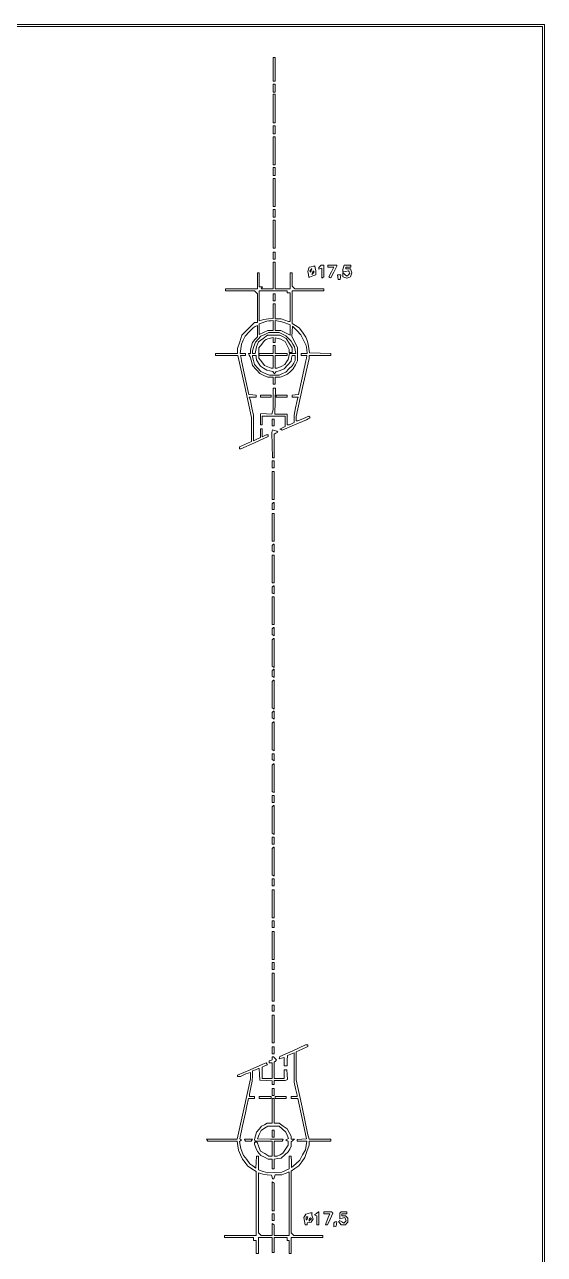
# Paper-space layout 'AN-09-DGE-065-B' of a CAD drawing. Header units: metres, sheet in millimetres. Extents: x 12 to 193, y 4 to 291.
# Drawn here: x 127.3 to 193.2, y 113.8 to 269.8 of the extents above; entities that cross this region are included whole.
import ezdxf

# ---------------------------------------------------------------- set-up
doc = ezdxf.new("R2010")
doc.units = ezdxf.units.M
doc.layers.add('DGE_CONTORNOS', color=7, linetype='Continuous', lineweight=0)
doc.layers.add('DGE_DATOS', color=7, linetype='Continuous', lineweight=0)

# ---------------------------------------------------------------- blocks, each defined once
blk = doc.blocks.new('LP_REF_DGE_MT_065_B')
at = {"layer": 'DGE_CONTORNOS'}
for points in [[(29.55, 269.6), (29.49, 269.44), (29.52, 147.08), (29.55, 24.73), (111.38, 24.7), (193.21, 24.67), (193.21, 147.21), (193.21, 269.75), (111.41, 269.75), (29.61, 269.75)], [(192.95, 172.4), (192.95, 75.3), (117.96, 75.3), (42.96, 75.3), (42.96, 172.4), (42.96, 269.5), (117.96, 269.5), (192.95, 269.5)], [(158.83, 264.09), (158.83, 262.57), (158.95, 262.57), (159.08, 262.57), (159.08, 264.09), (159.08, 265.6), (158.95, 265.6), (158.83, 265.6)], [(158.83, 261.69), (158.83, 261.19), (158.95, 261.19), (159.08, 261.19), (159.08, 261.69), (159.08, 262.2), (158.95, 262.2), (158.83, 262.2)], [(158.83, 259.11), (158.83, 257.28), (158.95, 257.28), (159.08, 257.28), (159.08, 259.11), (159.08, 260.94), (158.95, 260.94), (158.83, 260.94)], [(158.83, 256.4), (158.83, 255.9), (158.95, 255.9), (159.08, 255.9), (159.08, 256.4), (159.08, 256.91), (158.95, 256.91), (158.83, 256.91)], [(158.83, 253.76), (158.83, 251.99), (158.95, 251.99), (159.08, 251.99), (159.08, 253.76), (159.08, 255.52), (158.95, 255.52), (158.83, 255.52)], [(158.83, 251.11), (158.83, 250.61), (158.95, 250.61), (159.08, 250.61), (159.08, 251.11), (159.08, 251.62), (158.95, 251.62), (158.83, 251.62)], [(158.83, 248.47), (158.83, 246.71), (158.95, 246.71), (159.08, 246.71), (159.08, 248.47), (159.08, 250.23), (158.95, 250.23), (158.83, 250.23)], [(158.83, 245.82), (158.83, 245.32), (158.95, 245.32), (159.08, 245.32), (159.08, 245.82), (159.08, 246.33), (158.95, 246.33), (158.83, 246.33)], [(158.83, 243.18), (158.83, 241.42), (158.95, 241.42), (159.08, 241.42), (159.08, 243.18), (159.08, 244.94), (158.95, 244.94), (158.83, 244.94)], [(158.83, 240.47), (158.83, 240.03), (158.95, 240.03), (159.08, 240.03), (159.08, 240.47), (159.08, 240.91), (158.95, 240.91), (158.83, 240.91)], [(158.83, 237.95), (158.83, 236.25), (158.06, 236.25), (157.3, 236.25), (157.38, 236.38), (157.45, 236.5), (157.26, 236.5), (157.06, 236.5), (157.06, 237.39), (157.06, 238.27), (156.94, 238.27), (156.81, 238.27), (156.81, 237.26), (156.81, 236.25), (154.8, 236.25), (152.78, 236.25), (152.78, 236.13), (152.78, 236), (154.62, 236), (156.45, 236), (156.63, 235.82), (156.81, 235.64), (156.81, 233.81), (156.81, 231.97), (156.62, 231.97), (156.43, 231.97), (155.63, 231.17), (154.84, 230.36), (154.57, 229.53), (154.29, 228.69), (154.29, 228.38), (154.29, 228.07), (152.91, 228.07), (151.52, 228.07), (151.52, 227.94), (151.52, 227.81), (152.94, 227.81), (154.35, 227.81), (155.21, 223.88), (156.07, 219.94), (156.06, 218.42), (156.05, 216.89), (155.3, 216.55), (154.54, 216.21), (154.54, 216.09), (154.54, 215.97), (154.64, 215.97), (154.73, 215.97), (156.46, 216.75), (158.2, 217.52), (158.2, 217.63), (158.2, 217.74), (158.06, 217.74), (157.93, 217.74), (157.68, 217.61), (157.44, 217.48), (157.44, 217.99), (157.44, 218.49), (157.31, 218.49), (157.19, 218.49), (157.19, 217.95), (157.19, 217.41), (156.75, 217.2), (156.31, 216.99), (156.31, 218.61), (156.31, 220.24), (156.11, 221.16), (155.92, 222.08), (155.85, 222.3), (155.79, 222.52), (156.24, 222.52), (156.68, 222.52), (156.68, 222.64), (156.68, 222.76), (156.22, 222.8), (155.75, 222.84), (155.28, 224.98), (154.81, 227.12), (154.74, 227.47), (154.68, 227.81), (154.99, 227.81), (155.3, 227.81), (155.3, 227.94), (155.3, 228.07), (154.97, 228.07), (154.64, 228.07), (154.71, 228.64), (154.79, 229.22), (155.03, 229.75), (155.26, 230.27), (155.77, 230.8), (156.29, 231.32), (156.55, 231.46), (156.81, 231.6), (156.81, 230.89), (156.81, 230.18), (156.5, 229.81), (156.19, 229.44), (156.06, 228.97), (155.93, 228.51), (155.93, 228.29), (155.93, 228.07), (155.8, 228.07), (155.67, 228.07), (155.79, 227.85), (155.91, 227.62), (156.05, 227.08), (156.2, 226.54), (156.66, 226.02), (157.13, 225.51), (157.63, 225.28), (158.13, 225.05), (158.48, 225.05), (158.83, 225.04), (158.83, 224.6), (158.83, 224.16), (158.95, 224.16), (159.08, 224.16), (159.08, 224.6), (159.08, 225.04), (159.4, 225.04), (159.71, 225.04), (160.18, 225.24), (160.65, 225.43), (161.01, 225.77), (161.37, 226.11), (161.63, 226.62), (161.88, 227.12), (161.89, 227.95), (161.9, 228.78), (161.55, 229.49), (161.2, 230.2), (161.24, 230.85), (161.28, 231.5), (161.81, 230.97), (162.34, 230.44), (162.67, 229.76), (163, 229.09), (163.07, 228.58), (163.14, 228.07), (162.75, 228.07), (162.35, 228.07), (162.35, 227.94), (162.35, 227.81), (162.73, 227.81), (163.1, 227.81), (163.03, 227.47), (162.96, 227.12), (162.5, 224.98), (162.03, 222.84), (161.62, 222.8), (161.22, 222.76), (161.22, 222.64), (161.22, 222.52), (161.6, 222.52), (161.99, 222.52), (161.92, 222.3), (161.85, 222.08), (161.66, 221.16), (161.47, 220.24), (161.47, 219.77), (161.47, 219.29), (161.15, 219.14), (160.83, 219), (160.71, 219), (160.59, 219), (160.59, 219.69), (160.59, 220.38), (159.8, 220.38), (159.01, 220.38), (159.06, 222.02), (159.1, 223.66), (158.96, 223.66), (158.83, 223.66), (158.82, 222.3), (158.82, 220.95), (158.74, 220.65), (158.66, 220.36), (157.96, 220.4), (157.25, 220.45), (157.22, 220.35), (157.19, 220.26), (157.19, 219.63), (157.19, 219), (157.31, 219), (157.44, 219), (157.44, 219.56), (157.44, 220.13), (158.89, 220.13), (160.34, 220.13), (160.34, 219.46), (160.34, 218.79), (159.99, 218.62), (159.64, 218.46), (159.81, 218.4), (159.97, 218.34), (161.51, 219), (163.04, 219.66), (163.27, 219.77), (163.49, 219.89), (163.42, 220.01), (163.35, 220.12), (162.65, 219.81), (161.94, 219.5), (161.83, 219.5), (161.72, 219.5), (161.72, 219.78), (161.72, 220.06), (162.54, 223.74), (163.36, 227.43), (163.36, 227.62), (163.36, 227.81), (164.74, 227.81), (166.13, 227.81), (166.13, 227.94), (166.13, 228.06), (164.78, 228.09), (163.42, 228.13), (163.34, 228.7), (163.27, 229.26), (163.11, 229.7), (162.94, 230.14), (162.52, 230.74), (162.09, 231.33), (161.65, 231.6), (161.22, 231.86), (161.22, 233.93), (161.22, 236), (163.23, 236), (165.25, 236), (165.25, 236.13), (165.25, 236.25), (163.41, 236.25), (161.58, 236.25), (161.4, 236.43), (161.22, 236.61), (161.22, 237.44), (161.22, 238.27), (161.09, 238.27), (160.97, 238.27), (160.97, 237.26), (160.97, 236.25), (160.02, 236.25), (159.08, 236.25), (159.08, 237.95), (159.08, 239.65), (158.95, 239.65), (158.83, 239.65)], [(163.64, 239.06), (163.36, 239.01), (163.3, 238.73), (163.23, 238.46), (163.28, 238.08), (163.32, 237.7), (163.37, 237.73), (163.42, 237.75), (163.83, 237.9), (164.24, 238.04), (164.24, 238.31), (164.24, 238.58), (164.16, 238.87), (164.09, 239.15), (164.01, 239.13), (163.93, 239.11)], [(163.65, 238.58), (163.58, 238.38), (163.52, 238.44), (163.46, 238.5), (163.54, 238.64), (163.63, 238.77), (163.68, 238.77), (163.73, 238.77)], [(164.77, 239.12), (164.62, 238.97), (164.62, 238.86), (164.62, 238.74), (164.81, 238.82), (165, 238.89), (165, 238.26), (165, 237.62), (165.12, 237.7), (165.25, 237.78), (165.25, 238.53), (165.25, 239.27), (165.08, 239.27), (164.92, 239.27)], [(165.75, 239.15), (165.75, 239.02), (166.13, 239.02), (166.51, 239.02), (166.2, 238.4), (165.88, 237.78), (166, 237.7), (166.12, 237.63), (166.5, 238.38), (166.89, 239.14), (166.89, 239.21), (166.89, 239.27), (166.32, 239.27), (165.75, 239.27)], [(167.72, 238.99), (167.64, 238.71), (167.64, 238.55), (167.64, 238.4), (168, 238.47), (168.37, 238.54), (168.46, 238.39), (168.55, 238.24), (168.35, 238.04), (168.15, 237.84), (167.9, 238.07), (167.64, 238.31), (167.64, 238.04), (167.64, 237.78), (167.89, 237.7), (168.14, 237.62), (168.39, 237.7), (168.64, 237.78), (168.71, 238.02), (168.79, 238.27), (168.71, 238.52), (168.63, 238.77), (168.33, 238.77), (168.02, 238.77), (168.02, 238.9), (168.02, 239.02), (168.33, 239.02), (168.65, 239.02), (168.65, 239.15), (168.65, 239.27), (168.22, 239.27), (167.8, 239.27)], [(163.88, 238.23), (163.72, 238.08), (163.81, 238.3), (163.89, 238.53), (163.96, 238.46), (164.03, 238.39)], [(167.03, 237.73), (167.07, 237.45), (167.2, 237.45), (167.33, 237.45), (167.37, 237.73), (167.41, 238.02), (167.2, 238.02), (166.99, 238.02)], [(160.59, 235.87), (160.59, 235.75), (160.78, 235.75), (160.97, 235.75), (160.97, 233.92), (160.97, 232.1), (160.86, 232.1), (160.75, 232.1), (160.29, 232.28), (159.84, 232.47), (159.46, 232.47), (159.08, 232.47), (159.08, 233.42), (159.08, 234.36), (158.95, 234.36), (158.83, 234.36), (158.83, 233.43), (158.83, 232.51), (158.23, 232.44), (157.63, 232.37), (157.35, 232.28), (157.06, 232.19), (157.06, 234.1), (157.06, 236), (158.83, 236), (160.59, 236)], [(158.83, 235.18), (158.83, 234.74), (158.95, 234.74), (159.08, 234.74), (159.08, 235.18), (159.08, 235.62), (158.95, 235.62), (158.83, 235.62)], [(158.83, 231.59), (158.83, 230.96), (158.48, 230.96), (158.13, 230.96), (157.6, 230.71), (157.06, 230.47), (157.06, 231.14), (157.06, 231.81), (157.41, 231.95), (157.75, 232.08), (158.01, 232.14), (158.26, 232.19), (158.54, 232.21), (158.83, 232.22)], [(160.43, 231.89), (160.97, 231.68), (160.97, 231.03), (160.97, 230.37), (160.38, 230.66), (159.79, 230.96), (159.43, 230.96), (159.08, 230.96), (159.08, 231.61), (159.08, 232.25), (159.49, 232.17), (159.9, 232.09)], [(160, 230.51), (160.4, 230.3), (160.76, 229.97), (161.11, 229.64), (161.31, 229.26), (161.51, 228.88), (161.6, 228.47), (161.7, 228.07), (161.28, 228.07), (160.87, 228.07), (160.8, 227.69), (160.72, 227.31), (160.51, 226.99), (160.3, 226.67), (159.82, 226.42), (159.34, 226.18), (159.21, 226.18), (159.08, 226.18), (159.08, 227), (159.08, 227.81), (159.83, 227.81), (160.59, 227.81), (160.59, 227.94), (160.59, 228.07), (159.83, 228.07), (159.08, 228.07), (159.08, 228.57), (159.08, 229.07), (158.95, 229.07), (158.83, 229.07), (158.83, 228.57), (158.83, 228.07), (157.94, 228.07), (157.06, 228.07), (157.06, 227.94), (157.06, 227.81), (157.94, 227.81), (158.83, 227.81), (158.83, 227), (158.83, 226.18), (158.7, 226.18), (158.57, 226.18), (158.15, 226.35), (157.72, 226.53), (157.36, 227), (157, 227.48), (157.01, 228.14), (157.01, 228.79), (157.36, 229.25), (157.7, 229.7), (157.92, 229.81), (158.13, 229.92), (158.48, 230), (158.83, 230.09), (158.83, 229.77), (158.83, 229.45), (158.95, 229.45), (159.08, 229.45), (159.08, 229.76), (159.08, 230.06), (159.44, 229.96), (159.8, 229.86), (160.07, 229.71), (160.34, 229.57), (160.59, 229.07), (160.84, 228.58), (160.84, 228.39), (160.84, 228.19), (161.03, 228.19), (161.22, 228.19), (161.22, 228.48), (161.22, 228.77), (160.85, 229.36), (160.48, 229.94), (160.07, 230.15), (159.66, 230.36), (158.89, 230.37), (158.11, 230.38), (157.53, 229.96), (156.95, 229.55), (156.83, 229.22), (156.7, 228.88), (156.62, 228.47), (156.54, 228.07), (156.36, 228.07), (156.18, 228.07), (156.18, 228.24), (156.18, 228.41), (156.37, 228.96), (156.57, 229.51), (156.91, 229.87), (157.25, 230.24), (157.75, 230.47), (158.26, 230.7), (158.93, 230.71), (159.59, 230.71)], [(156.68, 227.53), (156.69, 227.25), (156.94, 226.84), (157.19, 226.43), (157.59, 226.18), (158, 225.93), (158.38, 225.85), (158.76, 225.77), (158.86, 225.63), (158.95, 225.48), (159.05, 225.61), (159.14, 225.75), (159.69, 225.92), (160.23, 226.1), (160.65, 226.59), (161.08, 227.09), (161.16, 227.45), (161.24, 227.81), (161.42, 227.81), (161.6, 227.81), (161.6, 227.49), (161.6, 227.17), (161.42, 226.83), (161.24, 226.49), (160.82, 226.1), (160.4, 225.7), (160, 225.5), (159.59, 225.29), (158.97, 225.29), (158.34, 225.29), (157.79, 225.53), (157.24, 225.77), (156.84, 226.22), (156.45, 226.67), (156.31, 227.15), (156.18, 227.62), (156.18, 227.72), (156.18, 227.81), (156.43, 227.81), (156.68, 227.81)], [(157.19, 222.65), (157.19, 222.52), (157.88, 222.52), (158.57, 222.52), (158.57, 222.65), (158.57, 222.78), (157.88, 222.78), (157.19, 222.78)], [(159.2, 222.65), (159.2, 222.52), (159.9, 222.52), (160.59, 222.52), (160.59, 222.65), (160.59, 222.78), (159.9, 222.78), (159.2, 222.78)], [(158.68, 218.21), (158.63, 218.05), (158.67, 216.45), (158.72, 214.84), (158.84, 214.84), (158.95, 214.84), (158.95, 216.35), (158.95, 217.85), (159.17, 217.97), (159.39, 218.1), (159.33, 218.15), (159.27, 218.21), (159, 218.29), (158.73, 218.38)], [(158.7, 219.31), (158.7, 218.87), (158.83, 218.87), (158.95, 218.87), (158.95, 219.31), (158.95, 219.75), (158.83, 219.75), (158.7, 219.75)], [(158.7, 214.02), (158.7, 213.58), (158.83, 213.58), (158.95, 213.58), (158.95, 214.02), (158.95, 214.46), (158.83, 214.46), (158.7, 214.46)], [(158.7, 211.32), (158.7, 209.55), (158.83, 209.55), (158.95, 209.55), (158.95, 211.32), (158.95, 213.08), (158.83, 213.08), (158.7, 213.08)], [(158.78, 209.09), (158.7, 209.01), (158.7, 208.65), (158.7, 208.29), (158.83, 208.29), (158.95, 208.29), (158.95, 208.73), (158.95, 209.17), (158.91, 209.17), (158.87, 209.17)], [(158.7, 206.03), (158.7, 204.26), (158.83, 204.26), (158.95, 204.26), (158.95, 206.03), (158.95, 207.79), (158.83, 207.79), (158.7, 207.79)], [(158.78, 203.8), (158.7, 203.72), (158.7, 203.37), (158.7, 203.02), (158.83, 202.94), (158.95, 202.86), (158.95, 203.37), (158.95, 203.88), (158.91, 203.88), (158.87, 203.88)], [(158.7, 200.74), (158.7, 198.97), (158.83, 198.97), (158.95, 198.97), (158.95, 200.74), (158.95, 202.5), (158.83, 202.5), (158.7, 202.5)], [(158.78, 198.51), (158.7, 198.43), (158.7, 198.08), (158.7, 197.73), (158.83, 197.65), (158.95, 197.57), (158.95, 198.08), (158.95, 198.59), (158.91, 198.59), (158.87, 198.59)], [(158.7, 195.45), (158.7, 193.68), (158.83, 193.68), (158.95, 193.68), (158.95, 195.45), (158.95, 197.21), (158.83, 197.21), (158.7, 197.21)], [(158.78, 193.22), (158.7, 193.14), (158.7, 192.79), (158.7, 192.44), (158.83, 192.36), (158.95, 192.28), (158.95, 192.79), (158.95, 193.31), (158.91, 193.31), (158.87, 193.31)], [(158.78, 191.84), (158.7, 191.75), (158.7, 190.08), (158.7, 188.41), (158.83, 188.33), (158.95, 188.25), (158.95, 190.09), (158.95, 191.92), (158.91, 191.92), (158.87, 191.92)], [(158.78, 187.93), (158.7, 187.85), (158.7, 187.5), (158.7, 187.15), (158.83, 187.07), (158.95, 186.99), (158.95, 187.5), (158.95, 188.02), (158.91, 188.02), (158.87, 188.02)], [(158.78, 186.55), (158.7, 186.46), (158.7, 184.79), (158.7, 183.12), (158.83, 183.04), (158.95, 182.96), (158.95, 184.8), (158.95, 186.63), (158.91, 186.63), (158.87, 186.63)], [(158.78, 182.64), (158.7, 182.56), (158.7, 182.21), (158.7, 181.86), (158.83, 181.78), (158.95, 181.7), (158.95, 182.21), (158.95, 182.73), (158.91, 182.73), (158.87, 182.73)], [(158.78, 181.26), (158.7, 181.17), (158.7, 179.5), (158.7, 177.83), (158.83, 177.75), (158.95, 177.67), (158.95, 179.51), (158.95, 181.34), (158.91, 181.34), (158.87, 181.34)], [(158.7, 176.94), (158.7, 176.57), (158.83, 176.49), (158.95, 176.41), (158.95, 176.86), (158.95, 177.31), (158.83, 177.31), (158.7, 177.31)], [(158.78, 175.97), (158.7, 175.88), (158.7, 174.21), (158.7, 172.54), (158.83, 172.46), (158.95, 172.38), (158.95, 174.22), (158.95, 176.05), (158.91, 176.05), (158.87, 176.05)], [(158.7, 171.58), (158.7, 171.14), (158.83, 171.14), (158.95, 171.14), (158.95, 171.58), (158.95, 172.02), (158.83, 172.02), (158.7, 172.02)], [(158.78, 170.68), (158.7, 170.59), (158.7, 168.92), (158.7, 167.25), (158.83, 167.17), (158.95, 167.09), (158.95, 168.93), (158.95, 170.76), (158.91, 170.76), (158.87, 170.76)], [(158.7, 166.29), (158.7, 165.85), (158.83, 165.85), (158.95, 165.85), (158.95, 166.29), (158.95, 166.73), (158.83, 166.73), (158.7, 166.73)], [(158.78, 165.39), (158.7, 165.3), (158.7, 163.63), (158.7, 161.96), (158.83, 161.88), (158.95, 161.8), (158.95, 163.64), (158.95, 165.47), (158.91, 165.47), (158.87, 165.47)], [(158.7, 161), (158.7, 160.56), (158.83, 160.56), (158.95, 160.56), (158.95, 161), (158.95, 161.44), (158.83, 161.44), (158.7, 161.44)], [(158.7, 158.29), (158.7, 156.53), (158.83, 156.53), (158.95, 156.53), (158.95, 158.29), (158.95, 160.06), (158.83, 160.06), (158.7, 160.06)], [(158.7, 155.71), (158.7, 155.27), (158.83, 155.27), (158.95, 155.27), (158.95, 155.71), (158.95, 156.15), (158.83, 156.15), (158.7, 156.15)], [(158.7, 153), (158.7, 151.24), (158.83, 151.24), (158.95, 151.24), (158.95, 153), (158.95, 154.77), (158.83, 154.77), (158.7, 154.77)], [(158.7, 150.42), (158.7, 149.98), (158.83, 149.98), (158.95, 149.98), (158.95, 150.42), (158.95, 150.86), (158.83, 150.86), (158.7, 150.86)], [(158.7, 147.71), (158.7, 145.95), (158.83, 145.95), (158.95, 145.95), (158.95, 147.71), (158.95, 149.48), (158.83, 149.48), (158.7, 149.48)], [(158.7, 145.07), (158.7, 144.69), (158.83, 144.69), (158.95, 144.69), (158.95, 145.07), (158.95, 145.45), (158.83, 145.45), (158.7, 145.45)], [(158.7, 142.42), (158.7, 140.66), (158.83, 140.66), (158.95, 140.66), (158.95, 142.42), (158.95, 144.19), (158.83, 144.19), (158.7, 144.19)], [(161.29, 139.66), (159.66, 138.93), (159.61, 138.78), (159.56, 138.63), (159.88, 138.72), (160.21, 138.8), (160.21, 138.28), (160.21, 137.76), (160.39, 137.76), (160.58, 137.76), (160.61, 138.42), (160.65, 139.07), (161.06, 139.24), (161.47, 139.4), (161.47, 137.54), (161.48, 135.69), (161.66, 134.87), (161.84, 134.05), (161.84, 133.95), (161.85, 133.86), (161.47, 133.86), (161.09, 133.86), (161.09, 133.73), (161.09, 133.61), (161.51, 133.61), (161.93, 133.61), (162.49, 131.06), (163.05, 128.51), (162.45, 128.47), (161.85, 128.43), (161.85, 128.31), (161.85, 128.19), (162.46, 128.19), (163.07, 128.19), (162.99, 127.66), (162.9, 127.12), (162.54, 126.45), (162.18, 125.79), (161.67, 125.32), (161.16, 124.86), (161.12, 125.58), (161.08, 126.3), (160.96, 126.3), (160.84, 126.3), (160.84, 125.49), (160.84, 124.67), (160.37, 124.46), (159.9, 124.25), (159.01, 124.21), (158.13, 124.17), (157.53, 124.36), (156.94, 124.56), (156.94, 125.43), (156.94, 126.3), (156.82, 126.3), (156.7, 126.3), (156.66, 125.55), (156.62, 124.79), (156.24, 125.06), (155.87, 125.33), (155.47, 125.86), (155.06, 126.4), (154.89, 126.82), (154.71, 127.25), (154.62, 127.71), (154.54, 128.17), (154.68, 128.26), (154.82, 128.35), (154.7, 128.43), (154.58, 128.51), (154.94, 130.14), (155.29, 131.78), (155.49, 132.69), (155.69, 133.61), (156.06, 133.61), (156.43, 133.61), (156.43, 133.73), (156.43, 133.86), (156.12, 133.86), (155.8, 133.86), (155.81, 134.02), (155.81, 134.17), (155.99, 134.99), (156.17, 135.81), (156.18, 136.46), (156.18, 137.11), (156.58, 137.25), (156.97, 137.39), (157.01, 137.39), (157.05, 137.39), (157.09, 136.66), (157.13, 135.94), (157.91, 135.9), (158.7, 135.86), (158.7, 135.62), (158.7, 135.37), (158.83, 135.37), (158.95, 135.37), (158.95, 135.62), (158.95, 135.87), (159.63, 135.87), (160.32, 135.87), (160.48, 135.94), (160.65, 136), (160.61, 136.63), (160.56, 137.26), (160.39, 137.26), (160.21, 137.26), (160.21, 136.69), (160.21, 136.13), (159.58, 136.13), (158.95, 136.13), (158.95, 137.17), (158.95, 138.22), (159.09, 138.36), (159.24, 138.5), (159.04, 138.7), (158.84, 138.9), (158.77, 138.9), (158.7, 138.9), (158.7, 138.7), (158.7, 138.51), (158.51, 138.44), (158.32, 138.37), (158.32, 138.25), (158.32, 138.14), (158.51, 138.14), (158.7, 138.14), (158.7, 137.13), (158.7, 136.13), (158.07, 136.13), (157.44, 136.13), (157.44, 136.86), (157.44, 137.6), (157.76, 137.74), (158.08, 137.89), (158.01, 138.01), (157.94, 138.13), (157.72, 138.04), (157.5, 137.95), (155.89, 137.26), (154.29, 136.57), (154.29, 136.48), (154.29, 136.38), (154.49, 136.38), (154.68, 136.38), (155.02, 136.55), (155.36, 136.72), (155.65, 136.81), (155.93, 136.9), (155.93, 136.49), (155.93, 136.08), (155.09, 132.26), (154.25, 128.44), (152.31, 128.44), (150.37, 128.44), (150.45, 128.32), (150.53, 128.19), (152.4, 128.19), (154.26, 128.19), (154.35, 127.61), (154.44, 127.04), (154.68, 126.47), (154.92, 125.91), (155.25, 125.48), (155.57, 125.05), (156.13, 124.7), (156.68, 124.35), (156.68, 120.29), (156.68, 116.23), (154.67, 116.23), (152.65, 116.23), (152.65, 116.1), (152.65, 115.98), (154.48, 115.98), (156.31, 115.98), (156.31, 115.79), (156.31, 115.6), (156.5, 115.6), (156.68, 115.6), (156.68, 114.78), (156.68, 113.96), (156.81, 113.96), (156.94, 113.96), (156.94, 114.97), (156.94, 115.98), (157.82, 115.98), (158.7, 115.98), (158.7, 115.03), (158.7, 114.09), (158.83, 114.09), (158.95, 114.09), (158.95, 115.03), (158.95, 115.98), (159.77, 115.98), (160.59, 115.98), (160.59, 115.79), (160.59, 115.6), (160.71, 115.6), (160.84, 115.6), (160.84, 114.78), (160.84, 113.96), (160.97, 113.96), (161.09, 113.96), (161.09, 114.97), (161.09, 115.98), (163.11, 115.98), (165.12, 115.98), (165.12, 116.1), (165.12, 116.23), (163.29, 116.23), (161.45, 116.23), (161.27, 116.41), (161.09, 116.59), (161.09, 120.48), (161.09, 124.38), (161.58, 124.72), (162.06, 125.05), (162.45, 125.59), (162.84, 126.13), (163.1, 126.9), (163.36, 127.68), (163.36, 127.94), (163.36, 128.19), (164.74, 128.19), (166.13, 128.19), (166.13, 128.32), (166.13, 128.44), (164.75, 128.44), (163.36, 128.44), (163.3, 128.73), (163.23, 129.01), (162.48, 132.5), (161.72, 135.98), (161.72, 137.76), (161.72, 139.53), (162.48, 139.86), (163.23, 140.19), (163.23, 140.3), (163.23, 140.41), (163.08, 140.4), (162.92, 140.39)], [(158.7, 139.72), (158.7, 139.28), (158.83, 139.28), (158.95, 139.28), (158.95, 139.72), (158.95, 140.16), (158.83, 140.16), (158.7, 140.16)], [(158.7, 134.43), (158.7, 133.99), (158.83, 133.99), (158.95, 133.99), (158.95, 134.43), (158.95, 134.87), (158.83, 134.87), (158.7, 134.87)], [(158.7, 132.03), (158.7, 130.46), (158.38, 130.46), (158.06, 130.46), (157.7, 130.27), (157.34, 130.09), (157.02, 129.7), (156.69, 129.32), (156.57, 128.86), (156.44, 128.4), (156.51, 128.3), (156.57, 128.19), (157.64, 128.19), (158.7, 128.19), (158.7, 127.25), (158.7, 126.3), (158.49, 126.3), (158.28, 126.3), (157.75, 126.62), (157.21, 126.93), (156.99, 127.5), (156.78, 128.07), (156.6, 128.07), (156.43, 128.07), (156.43, 127.94), (156.43, 127.81), (156.63, 127.34), (156.82, 126.88), (157.04, 126.64), (157.25, 126.4), (157.72, 126.16), (158.19, 125.93), (158.44, 125.93), (158.7, 125.93), (158.7, 125.3), (158.7, 124.67), (158.83, 124.67), (158.95, 124.67), (158.95, 125.28), (158.95, 125.9), (159.39, 125.98), (159.84, 126.06), (160.28, 126.45), (160.73, 126.84), (160.91, 127.2), (161.09, 127.55), (161.09, 127.83), (161.09, 128.1), (161.31, 128.27), (161.53, 128.44), (161.31, 128.44), (161.09, 128.44), (161.09, 128.64), (161.09, 128.83), (160.85, 129.31), (160.61, 129.78), (160.1, 130.12), (159.59, 130.46), (159.27, 130.46), (158.95, 130.46), (158.95, 132.03), (158.95, 133.61), (158.83, 133.61), (158.7, 133.61)], [(157.06, 133.73), (157.06, 133.61), (157.82, 133.61), (158.57, 133.61), (158.57, 133.73), (158.57, 133.86), (157.82, 133.86), (157.06, 133.86)], [(159.08, 133.73), (159.08, 133.61), (159.77, 133.61), (160.46, 133.61), (160.46, 133.73), (160.46, 133.86), (159.77, 133.86), (159.08, 133.86)], [(160, 129.7), (160.43, 129.33), (160.59, 128.94), (160.75, 128.55), (160.6, 128.45), (160.44, 128.35), (160.57, 128.26), (160.71, 128.18), (160.71, 127.93), (160.71, 127.68), (160.38, 127.17), (160.04, 126.66), (159.69, 126.48), (159.34, 126.3), (159.15, 126.3), (158.95, 126.3), (158.95, 127.25), (158.95, 128.19), (159.45, 128.19), (159.94, 128.19), (160.02, 128.31), (160.09, 128.44), (158.46, 128.47), (156.82, 128.51), (157.06, 129.04), (157.3, 129.57), (157.72, 129.83), (158.13, 130.08), (158.85, 130.08), (159.57, 130.08)], [(158.7, 129.14), (158.7, 128.7), (158.83, 128.7), (158.95, 128.7), (158.95, 129.14), (158.95, 129.58), (158.83, 129.58), (158.7, 129.58)], [(155.24, 128.32), (155.31, 128.19), (155.68, 128.19), (156.04, 128.19), (156.12, 128.32), (156.2, 128.44), (155.68, 128.44), (155.16, 128.44)], [(160.84, 120.26), (160.84, 116.23), (159.9, 116.23), (158.95, 116.23), (158.95, 116.91), (158.95, 117.6), (158.83, 117.68), (158.7, 117.75), (158.7, 116.99), (158.7, 116.23), (158, 116.23), (157.3, 116.23), (157.12, 116.41), (156.94, 116.59), (156.94, 120.39), (156.94, 124.19), (157.22, 124.1), (157.5, 124.01), (158.05, 123.94), (158.6, 123.88), (158.67, 123.64), (158.73, 123.41), (158.83, 123.41), (158.92, 123.41), (158.99, 123.66), (159.05, 123.91), (159.49, 123.91), (159.93, 123.91), (160.35, 124.09), (160.78, 124.28), (160.81, 124.28), (160.84, 124.29)], [(158.7, 121.21), (158.7, 119.38), (158.83, 119.38), (158.95, 119.38), (158.95, 121.13), (158.95, 122.89), (158.83, 122.97), (158.7, 123.04)], [(158.7, 118.56), (158.7, 118.12), (158.83, 118.12), (158.95, 118.12), (158.95, 118.56), (158.95, 119), (158.83, 119), (158.7, 119)], [(163.24, 119.01), (162.94, 118.93), (162.82, 118.73), (162.69, 118.54), (162.78, 118.07), (162.87, 117.61), (162.99, 117.61), (163.11, 117.61), (163.11, 117.73), (163.11, 117.85), (163.38, 117.89), (163.65, 117.93), (163.78, 118.13), (163.9, 118.33), (163.8, 118.57), (163.7, 118.81), (163.72, 118.97), (163.75, 119.12), (163.65, 119.11), (163.55, 119.1)], [(163.15, 118.43), (163.08, 118.24), (163.03, 118.24), (162.98, 118.24), (162.98, 118.43), (162.98, 118.62), (163.1, 118.62), (163.23, 118.62)], [(163.51, 118.22), (163.36, 118.07), (163.36, 118.2), (163.36, 118.33), (163.44, 118.41), (163.53, 118.49), (163.59, 118.43), (163.66, 118.36)], [(164.3, 119.04), (164.05, 118.84), (164.21, 118.78), (164.37, 118.73), (164.37, 118.17), (164.37, 117.61), (164.49, 117.61), (164.62, 117.61), (164.62, 118.43), (164.62, 119.25), (164.59, 119.25), (164.56, 119.24)], [(165.25, 119.12), (165.25, 119), (165.63, 119), (166.01, 119), (165.8, 118.53), (165.6, 118.05), (165.53, 117.83), (165.47, 117.61), (165.59, 117.61), (165.72, 117.61), (166.04, 118.33), (166.37, 119.05), (166.3, 119.15), (166.24, 119.25), (165.74, 119.25), (165.25, 119.25)], [(167.35, 119.17), (167.26, 119.08), (167.26, 118.72), (167.26, 118.36), (167.58, 118.44), (167.89, 118.52), (167.97, 118.31), (168.05, 118.1), (167.91, 117.95), (167.76, 117.81), (167.5, 117.97), (167.24, 118.13), (167.17, 118.07), (167.1, 118), (167.26, 117.8), (167.42, 117.61), (167.69, 117.61), (167.97, 117.61), (168.12, 117.76), (168.27, 117.92), (168.27, 118.18), (168.27, 118.44), (168.12, 118.6), (167.97, 118.75), (167.74, 118.75), (167.51, 118.75), (167.51, 118.87), (167.51, 119), (167.83, 119), (168.14, 119), (168.14, 119.12), (168.14, 119.25), (167.79, 119.25), (167.43, 119.25)], [(166.59, 117.91), (166.51, 117.82), (166.51, 117.58), (166.51, 117.34), (166.66, 117.39), (166.82, 117.44), (166.86, 117.72), (166.9, 117.99), (166.79, 117.99), (166.68, 117.99)]]:
    blk.add_lwpolyline(points, close=True, dxfattribs=at)

psp = doc.layouts.new('AN-09-DGE-065-B')

# ---------------------------------------------------------------- block references
at = {"layer": 'DGE_DATOS'}
psp.add_blockref('LP_REF_DGE_MT_065_B', (0, 0), dxfattribs=at)

doc.saveas('drawing.dxf')
